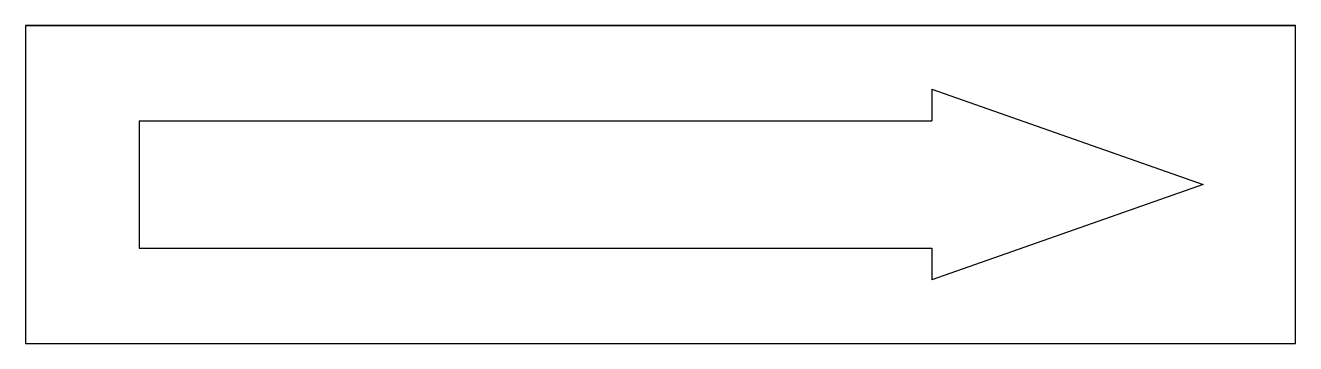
# Model space of a CAD drawing. Extents: x -0.4 to 0.4, y -0.1 to 0.1.
import ezdxf

# ---------------------------------------------------------------- set-up
doc = ezdxf.new("R2010")
doc.units = 0
doc.layers.get('0').update_dxf_attribs({"linetype": 'CONTINUOUS'})

msp = doc.modelspace()

# ---------------------------------------------------------------- linework, layer by layer
at = {"color": 0}
for p, q in [((-0.4, 0.1), (0.4, 0.1)), ((0.17093, 0.06), (0.17093, 0.04)), ((0.17093, 0.06), (0.34183, 0)), ((-0.32835, 0.04), (0.17093, 0.04)), ((-0.32835, 0.04), (-0.32835, -0.04)), ((0.34183, 0), (0.17093, -0.06)), ((-0.32835, -0.04), (0.17093, -0.04)), ((0.17093, -0.04), (0.17093, -0.06)), ((-0.4, -0.1), (0.4, -0.1))]:
    msp.add_line(p, q, dxfattribs=at)
msp.add_lwpolyline([(-0.4, -0.1), (0.4, -0.1), (0.4, 0.1), (-0.4, 0.1)], close=True, dxfattribs=at)

doc.saveas('drawing.dxf')
